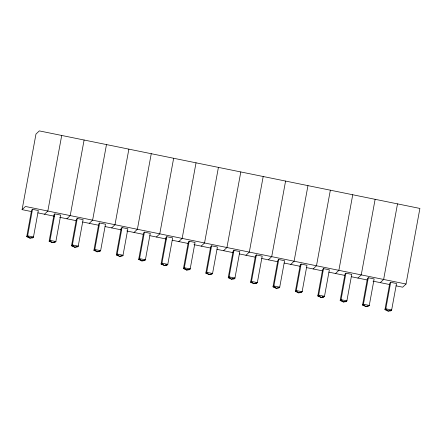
<?xml version="1.0" encoding="UTF-8"?>
<svg xmlns="http://www.w3.org/2000/svg" width="442" height="442" viewBox="0 0 442 442"><rect width="100%" height="100%" fill="white"/><g stroke="black" fill="none" stroke-linecap="round" stroke-linejoin="round"><path stroke-width="0.66" d="M31.316 211.53L22.1 209.652L35.973 134.075L39.321 130.898L419.9 208.436L406.027 284.013L402.679 287.189L396.093 285.852M32.487 209.337L27.625 235.813L26.752 236.641L29.907 238.127L32.592 237.835L33.47 237.006L38.327 210.525L32.487 209.337L31.609 210.165L26.752 236.641L28.05 236.906M61.709 135.456L47.841 211.038L44.487 214.215M54.874 213.895L50.012 240.376L49.139 241.205L52.294 242.691L54.979 242.393L55.858 241.564L60.714 215.088L54.874 213.895L53.996 214.724L49.139 241.205L50.438 241.47M84.096 140.02L70.228 215.597L66.875 218.773M77.262 218.458L72.4 244.934L71.527 245.763L74.681 247.249L77.367 246.956L78.24 246.128L83.102 219.646L77.262 218.458L76.383 219.287L71.527 245.763L73.471 246.161M106.483 144.578L92.616 220.16L89.262 223.337M99.649 223.017L94.787 249.498L93.914 250.327L97.069 251.813L99.754 251.515L100.627 250.686L105.489 224.21L99.649 223.017L98.77 223.845L93.914 250.327L95.212 250.592M128.871 149.142L114.997 224.718L111.649 227.895M122.031 227.58L117.174 254.056L116.301 254.885L119.456 256.371L122.141 256.078L123.014 255.249L127.876 228.768L122.031 227.58L121.158 228.409L116.301 254.885L117.6 255.15M151.258 153.7L137.385 229.282L134.036 232.459M144.418 232.138L139.561 258.62L138.683 259.448L141.838 260.935L144.528 260.636L145.401 259.808L150.263 233.332L144.418 232.138L143.545 232.973L138.683 259.448L140.633 259.846M173.645 158.264L159.772 233.84L156.418 237.023M166.805 236.702L161.949 263.178L161.07 264.012L164.225 265.493L166.916 265.2L167.789 264.371L172.651 237.89L166.805 236.702L165.932 237.531L161.07 264.012L162.369 264.272M196.033 162.822L182.159 238.404L178.806 241.581M189.193 241.26L184.336 267.742L183.458 268.57L186.612 270.056L189.303 269.758L190.176 268.929L195.038 242.454L189.193 241.26L188.32 242.094L183.458 268.57L184.756 268.835M218.42 167.385L204.547 242.962L201.193 246.144M211.58 245.824L206.723 272.3L205.845 273.134L209 274.615L211.69 274.322L212.563 273.493L217.425 247.012L211.58 245.824L210.707 246.653L205.845 273.134L207.795 273.526M240.807 171.944L226.934 247.526L223.58 250.702M233.967 250.387L229.105 276.863L228.232 277.692L231.387 279.178L234.078 278.885L234.951 278.051L239.807 251.575L233.967 250.387L233.094 251.216L228.232 277.692L229.531 277.957M263.194 176.507L249.321 252.084L245.967 255.266M256.354 254.946L251.492 281.427L250.62 282.256L253.774 283.736L256.459 283.444L257.338 282.615L262.194 256.133L256.354 254.946L255.482 255.774L250.62 282.256L251.918 282.521M285.582 181.065L271.708 256.647L268.355 259.824M278.742 259.509L273.88 285.985L273.007 286.814L276.162 288.3L278.847 288.007L279.725 287.178L284.582 260.697L278.742 259.509L277.869 260.338L273.007 286.814L274.952 287.212M307.964 185.629L294.096 261.211L290.742 264.388M301.129 264.067L296.267 290.549L295.394 291.377L298.549 292.858L301.234 292.565L302.113 291.737L306.969 265.261L301.129 264.067L300.251 264.896L295.394 291.377L296.692 291.643M330.351 190.187L316.483 265.769L313.129 268.946M323.516 268.631L318.654 295.107L317.781 295.936L320.936 297.422L323.621 297.129L324.5 296.3L329.356 269.819L323.516 268.631L322.638 269.46L317.781 295.936L319.08 296.201M352.738 194.751L338.87 270.333L335.517 273.51M345.904 273.189L341.042 299.67L340.169 300.499L343.323 301.98L346.009 301.687L346.882 300.858L351.744 274.383L345.904 273.189L345.025 274.018L340.169 300.499L342.114 300.897M375.125 199.309L361.252 274.891L357.904 278.068M368.291 277.753L363.429 304.229L362.556 305.057L365.711 306.544L368.396 306.251L369.269 305.422L374.131 278.941L368.291 277.753L367.412 278.582L362.556 305.057L363.854 305.323M397.513 203.873L383.639 279.454L380.291 282.631M390.673 282.311L385.816 308.792L384.943 309.621L388.098 311.102L390.783 310.809L391.656 309.98L396.518 283.504L390.673 282.311L389.8 283.14L384.943 309.621L386.236 309.886M22.1 209.652L25.454 206.475L406.027 284.013M37.901 212.873L54.366 216.226M59.631 217.298L76.09 220.652M82.676 221.995L98.478 225.216M105.063 226.558L121.522 229.912M126.793 230.984L143.252 234.337M149.838 235.68L166.297 239.034M172.225 240.238L188.684 243.592M193.95 244.664L210.414 248.023M216.994 249.36L233.459 252.713M239.382 253.923L255.189 257.145M261.769 258.482L277.57 261.703M284.156 263.045L300.621 266.399M306.544 267.603L322.345 270.824M328.931 272.167L344.732 275.388M351.318 276.725L367.777 280.079M373.048 281.156L389.507 284.51M31.294 237.569L32.592 237.835M98.455 251.249L99.754 251.515M165.617 264.935L166.916 265.2M232.779 278.62L234.078 278.885M255.161 283.178L256.459 283.444M322.323 296.864L323.621 297.129M389.485 310.544L390.783 310.809M33.47 237.006L29.907 238.127L27.625 235.813L33.47 237.006M55.858 241.564L52.294 242.691L50.012 240.376L55.858 241.564M78.24 246.128L74.681 247.249L72.4 244.934L78.24 246.128M100.627 250.686L97.069 251.813L94.787 249.498L100.627 250.686M123.014 255.249L119.456 256.371L117.174 254.056L123.014 255.249M145.401 259.808L141.838 260.935L139.561 258.62L145.401 259.808M167.789 264.371L164.225 265.493L161.949 263.178L167.789 264.371M190.176 268.929L186.612 270.056L184.336 267.742L190.176 268.929M212.563 273.493L209 274.615L206.723 272.3L212.563 273.493M234.951 278.051L231.387 279.178L229.105 276.863L234.951 278.051M257.338 282.615L253.774 283.736L251.492 281.427L257.338 282.615M279.725 287.178L276.162 288.3L273.88 285.985L279.725 287.178M302.113 291.737L298.549 292.858L296.267 290.549L302.113 291.737M324.5 296.3L320.936 297.422L318.654 295.107L324.5 296.3M346.882 300.858L343.323 301.98L341.042 299.67L346.882 300.858M369.269 305.422L365.711 306.544L363.429 304.229L369.269 305.422M391.656 309.98L388.098 311.102L385.816 308.792L391.656 309.98"/></g></svg>
